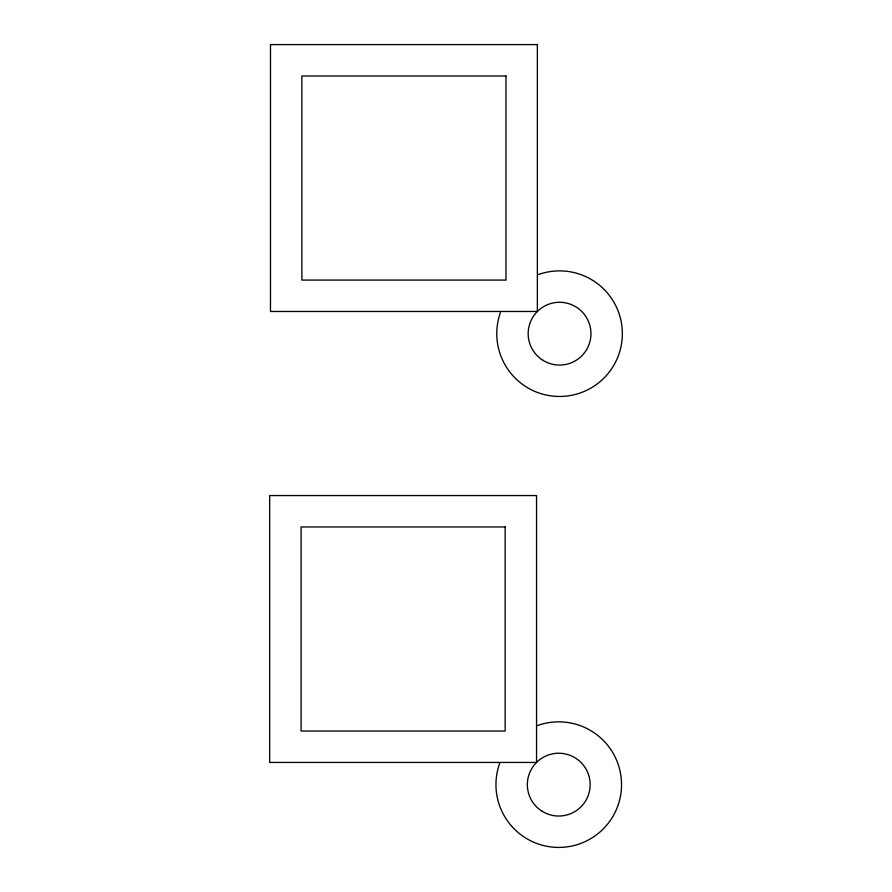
<?xml version="1.0" encoding="UTF-8"?>
<svg xmlns="http://www.w3.org/2000/svg" width="892" height="892" viewBox="0 0 892 892"><rect width="100%" height="100%" fill="white"/><g stroke="black" fill="none" stroke-linecap="round" stroke-linejoin="round"><path stroke-width="1.34" d="M537.475 725.553A62.797 62.797 0 0 1 621.122 777.423A62.797 62.797 0 0 1 551.535 847.01A62.797 62.797 0 0 1 499.665 763.362M538.289 274.591A62.797 62.797 0 0 1 621.936 326.45A62.797 62.797 0 0 1 552.338 396.048A62.797 62.797 0 0 1 500.479 312.401M537.363 44.6L270.488 44.6L270.488 311.475L537.363 311.475L537.363 44.6M505.965 75.998L301.886 75.998L301.886 280.077L505.965 280.077L505.965 75.998M536.549 495.562L269.674 495.562L269.674 762.437L536.549 762.437L536.549 495.562M505.151 526.96L301.072 526.96L301.072 731.039L505.151 731.039L505.151 526.96M542.202 811.319A31.398 31.398 0 0 0 590.136 785.629A31.398 31.398 0 0 0 543.908 756.962A31.398 31.398 0 0 0 542.202 811.319M543.016 360.357A31.398 31.398 0 0 0 590.939 334.656A31.398 31.398 0 0 0 544.722 306.001A31.398 31.398 0 0 0 543.016 360.357"/></g></svg>
